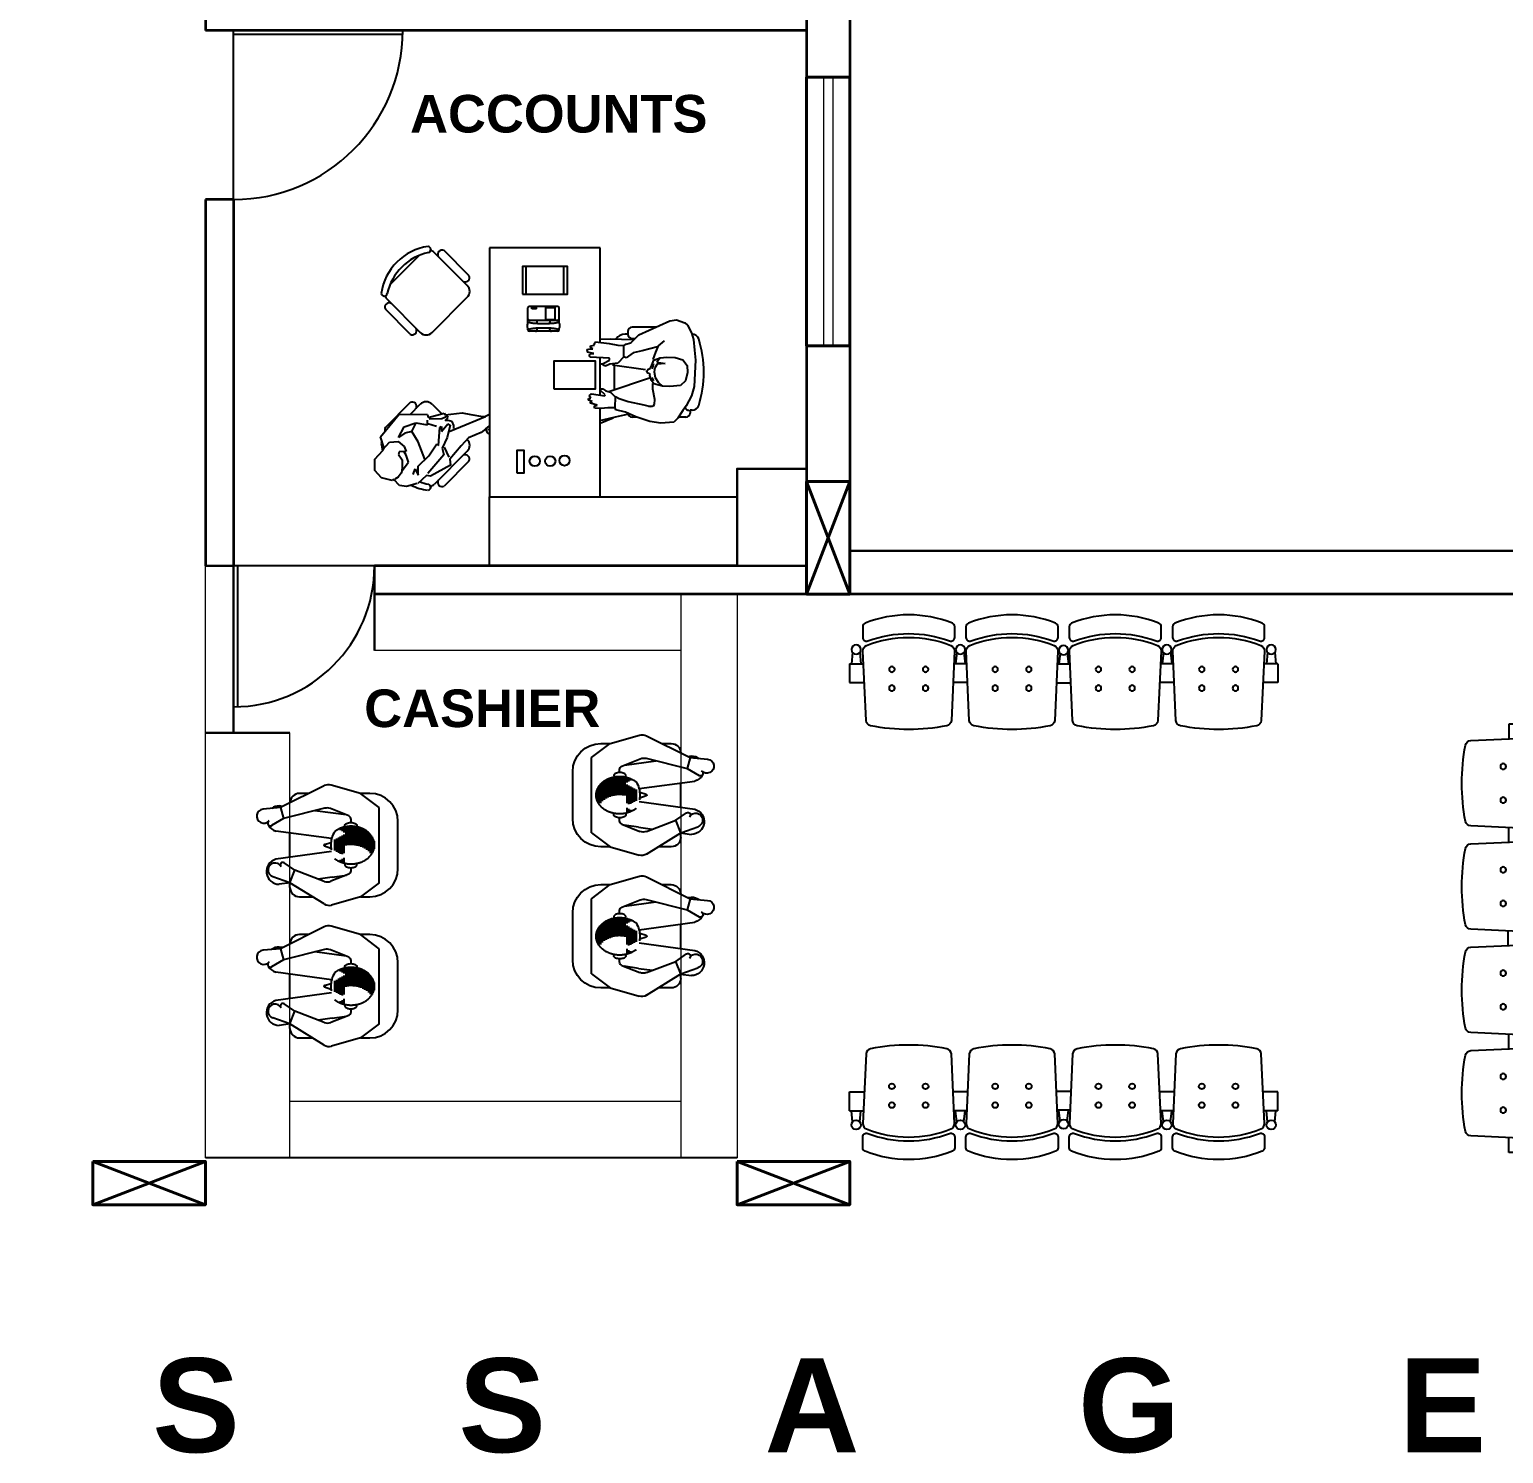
# Model space of a CAD drawing. Header units: inches. Extents: x -17070 to 527, y 504 to 2398.
# Drawn here: x -10625.73 to -10617.88, y 529.53 to 537.11 of the extents above; entities that cross this region are included whole.
import ezdxf

# ---------------------------------------------------------------- set-up
doc = ezdxf.new("R2010")
doc.units = ezdxf.units.IN
doc.linetypes.add('HIDDEN', pattern=[9.525, 6.35, -3.175])
for name, color, linetype in [('15', 7, 'HIDDEN'), ('DOOR', 5, 'Continuous'), ('elevation', 7, 'Continuous')]:
    doc.layers.add(name, color=color, linetype=linetype)
for name, color, linetype, lineweight in [('COL', 5, 'Continuous', 40), ('ELE-1', 105, 'Continuous', 40), ('furniture', 42, 'Continuous', 9), ('hatch', 155, 'Continuous', 5), ('section', 1, 'Continuous', 35), ('wall', 7, 'Continuous', 30), ('WIN', 4, 'Continuous', 20)]:
    doc.layers.add(name, color=color, linetype=linetype, lineweight=lineweight)
doc.styles.add('ROMANC', font='arialbd.ttf', dxfattribs={"height": 0.35})

# ---------------------------------------------------------------- blocks, each defined once
blk = doc.blocks.new('sedia-07')
for p, q in [((7.63, 11.71), (-7.25, 11.71)), ((-14.81, -6.17), (-14.81, 6.58)), ((-11.81, 8.71), (-11.81, -8.29)), ((12.19, -8.29), (12.19, 8.71)), ((15.19, -6.17), (15.19, 6.58)), ((-8.81, -11.29), (9.19, -11.29))]:
    blk.add_line(p, q)
for centre, radius, start, end in [((-10.93, 11.05), 1.1, 143.3099, 302.0274), ((0.19, -4.29), 20, 53.1301, 126.8699), ((0.19, -6.47), 19.64, 57.5758, 122.4242), ((11.31, 11.05), 1.1, 237.9726, 36.6901), ((-13.31, 6.15), 1.56, 16.2602, 163.7398), ((-8.81, 8.71), 3, 152.4156, 180), ((9.19, 8.71), 3, 0, 27.5844), ((13.69, 6.15), 1.56, 16.2602, 163.7398), ((-13.31, -5.73), 1.56, 196.2602, 343.7398), ((-8.81, -8.29), 3, 180, 270), ((9.19, -8.29), 3, 270, 0), ((13.69, -5.73), 1.56, 196.2602, 343.7398)]:
    blk.add_arc(centre, radius, start, end)
blk = doc.blocks.new('OPERA')
at = {"layer": '15', "color": 7, "linetype": 'Continuous'}
for p, q in [((-154.8, 316.3), (-387.4, 200)), ((37.6, 275), (-118.7, 319.7)), ((-237.4, 275), (-287.4, 275)), ((137.6, 200), (37.6, 275)), ((87.6, 275), (37.6, 275)), ((-387.4, 200), (-480.5, 191.3)), ((-375.1, 206.2), (-394.2, 208.8)), ((-387.4, 200), (-372.8, 141.4)), ((-153.1, 196.1), (-372.8, 141.4)), ((-37.9, 160.2), (-205.6, 183)), ((-25, 155), (-122.4, 194)), ((137.6, -200), (137.6, 200)), ((-372.8, 141.4), (-435, 104.2)), ((-12.4, 120.2), (-12.4, 136.5)), ((237.6, -125), (237.6, 125)), ((-115.9, 34.6), (-412.4, 75)), ((-337.4, -64.8), (-337.4, 64.8)), ((-115.9, -34.6), (-412.4, -75)), ((-311.9, -133.2), (-369.1, -94)), ((-337.4, -200), (-311.9, -133.2)), ((-155.7, -193), (-311.9, -133.2)), ((-25, -155), (-119.3, -192.7)), ((-12.4, -136.5), (-12.4, -122.4)), ((-337.4, -200), (-429.2, -168.1)), ((-336.1, -200.8), (-394.2, -208.8)), ((-336.1, -200.8), (-394.2, -208.8)), ((-156.3, -313.2), (-337.4, -200)), ((-337.4, -225), (-337.4, -200)), ((-113.7, -170.5), (-188, -180.6)), ((-113.7, -170.5), (-36.6, -159.7)), ((137.6, -200), (37.6, -275)), ((-287.4, -275), (-217.4, -275)), ((37.6, -275), (-116, -318.9)), ((37.6, -275), (87.6, -275))]:
    blk.add_line(p, q, dxfattribs=at)
at = {"layer": '15', "color": 7}
for p, q in [((-70, 88.9), (-70, 78.8)), ((-60, 92.6), (-60, 73.3)), ((-50, 95.4), (-50, 67.8)), ((-40, 97.5), (-40, -97.5)), ((-30, 99), (-30, -99)), ((-20, 99.8), (-20, -99.8)), ((-10, 100), (-10, -100)), ((0, 99.5), (0, -99.5)), ((10, 98.4), (10, -98.4)), ((20, 96.6), (20, -96.6)), ((30, 94.1), (30, -94.1)), ((40, 90.9), (40, -90.9)), ((50, 86.8), (50, -86.8)), ((60, 81.6), (60, -81.6)), ((-154.3, 3.7), (-119.6, 14.6)), ((-100, 29.5), (-100, -29.5)), ((-90, 35), (-90, -35)), ((-80, 40.4), (-80, -40.4)), ((-70, 45.9), (-70, -45.9)), ((-60, 51.4), (-60, -51.4)), ((-50, 56.9), (-50, -57.4)), ((70, 75.2), (70, -75.2)), ((80, 67.3), (80, -67.3)), ((90, 57.2), (90, -57.2)), ((100, 43.4), (100, -43.4)), ((110, 20.2), (110, -20.2)), ((-154.3, -3.7), (-119.3, -15.7)), ((-60, -73.3), (-60, -92.6)), ((-50, -67.4), (-50, -95.4)), ((-70, -78.8), (-70, -88.9))]:
    blk.add_line(p, q, dxfattribs=at)
blk.add_lwpolyline([(-100, -71.4, 0.086863), (-61.4, -92.1, 0.080167), (-12.4, -100, 0.080167), (36.6, -92.1, 0.088923), (76, -70.7, 0.104957), (103.5, -37.1, 0.120011), (112.6, 0, 0.120011), (103.5, 37.1, 0.104957), (76, 70.7, 0.088923), (36.6, 92.1, 0.080167), (-12.4, 100, 0.080167), (-61.4, 92.1, 0.086863), (-100, 71.4, 0.104957)], format="xyb", dxfattribs=at)
at = {"layer": '15', "color": 7, "linetype": 'Continuous'}
for points in [[(-41.1, 97.3, -0.45437), (-43.1, 109.8, -0.104203), (-35.8, 115.6, -0.064948), (-26.3, 118.9, -0.051099), (-13.6, 120.2, -0.051099), (-0.8, 118.9, -0.064948), (8.7, 115.6, -0.104203), (16, 109.8, -0.433673), (14.5, 97.7, -0.174705)], [(-41.1, -97.3, 0.45437), (-43.1, -109.8, 0.104203), (-35.8, -115.6, 0.064948), (-26.3, -118.9, 0.051099), (-13.6, -120.2, 0.051099), (-0.8, -118.9, 0.064948), (8.7, -115.6, 0.104203), (16, -109.8, 0.433673), (14.5, -97.7, 0.174705)]]:
    blk.add_lwpolyline(points, format="xyb", dxfattribs=at)
for centre, radius, start, end in [((-132.5, 271.6), 50, 74.0546, 116.56505), ((-287.4, 225), 50, 90, 180), ((87.6, 125), 150, 0, 90), ((-477, 153.9), 37.5, 95.3497, 319.86519), ((-395, 140.7), 68, 89.30545, 126.58211), ((-141, 147.6), 50, 68.19859, 103.97598), ((-395, 140.7), 68, 197.39745, 202.38408), ((-442.2, 116.3), 14.1, 114.26492, 300.94997), ((-395, 140.7), 68, 209.44035, 255.16422), ((-32.4, 136.5), 20, 360, 68.19859), ((-394.6, -140.7), 68.1, 105.22147, 270.30886), ((-416.9, -132.6), 37.5, 27.16621, 250.81308), ((-376.4, -104.7), 13, 55.57022, 226.31238), ((-32.4, -136.5), 20, 291.80141, 0), ((87.6, -125), 150, 270, 0), ((-287.4, -225), 50, 180, 270), ((-137.8, -146.3), 50, 249.0532, 291.80141), ((-129.8, -270.8), 50, 237.99462, 285.9454)]:
    blk.add_arc(centre, radius, start, end, dxfattribs=at)
at = {"layer": '15', "color": 7}
for centre, radius, start, end in [((-152.8, 0), 4.03, 111.55109, 248.44891), ((15, 0), 135.3, 148.17789, 211.82211)]:
    blk.add_arc(centre, radius, start, end, dxfattribs=at)
blk = doc.blocks.new('S4-PROTO')
for p, q in [((-2.264, 0.1588), (-2.2702, 0.1)), ((-2.226, 0.1588), (-2.2198, 0.1)), ((-1.709, 0.1588), (-1.7152, 0.1)), ((-1.671, 0.1588), (-1.6648, 0.1)), ((-0.609, 0.1588), (-0.6152, 0.1)), ((-0.571, 0.1588), (-0.5648, 0.1)), ((-0.054, 0.1588), (-0.0602, 0.1)), ((-0.016, 0.1588), (-0.0098, 0.1)), ((-2.28, 0.1), (-2.206, 0.1)), ((-2.28, 0.1), (-2.28, 0)), ((-1.724, 0.1), (-1.656, 0.1)), ((-1.174, 0.0966), (-1.106, 0.0966)), ((-1.159, 0.1554), (-1.1652, 0.0966)), ((-1.121, 0.1554), (-1.1148, 0.0966)), ((-0.624, 0.1), (-0.556, 0.1)), ((0, 0.1), (-0.074, 0.1)), ((0, 0.1), (0, 0)), ((-2.28, 0), (-2.2014, 0)), ((-1.7286, 0), (-1.6514, 0)), ((-0.6286, 0), (-0.5514, 0)), ((0, 0), (-0.0786, 0)), ((-1.1786, -0.0034), (-1.1014, -0.0034))]:
    blk.add_line(p, q)
for points in [[(-1.72, 0.2718), (-1.72, 0.2395, -0.522832), (-1.747, 0.2208, 0.18), (-2.183, 0.2208, -0.522832), (-2.21, 0.2395), (-2.21, 0.2966, -0.306573), (-2.1974, 0.3152, -0.192782), (-1.7326, 0.3152, -0.306573), (-1.72, 0.2966), (-1.72, 0.2537)], [(-1.17, 0.2718), (-1.17, 0.2395, -0.522832), (-1.197, 0.2208, 0.18), (-1.633, 0.2208, -0.522832), (-1.66, 0.2395), (-1.66, 0.2966, -0.306573), (-1.6474, 0.3152, -0.192782), (-1.1826, 0.3152, -0.306573), (-1.17, 0.2966), (-1.17, 0.2537)], [(-0.62, 0.2718), (-0.62, 0.2395, -0.522832), (-0.647, 0.2208, 0.18), (-1.083, 0.2208, -0.522832), (-1.11, 0.2395), (-1.11, 0.2966, -0.306573), (-1.0974, 0.3152, -0.192782), (-0.6326, 0.3152, -0.306573), (-0.62, 0.2966), (-0.62, 0.2537)], [(-0.07, 0.2718), (-0.07, 0.2395, -0.522832), (-0.097, 0.2208, 0.18), (-0.533, 0.2208, -0.522832), (-0.56, 0.2395), (-0.56, 0.2966, -0.306573), (-0.5474, 0.3152, -0.192782), (-0.0826, 0.3152, -0.306573), (-0.07, 0.2966), (-0.07, 0.2537)]]:
    blk.add_lwpolyline(points, format="xyb")
for points in [[(-2.1922, -0.2025, 0.346546), (-2.1679, -0.2306, 0.095695), (-1.7621, -0.2306, 0.346546), (-1.7378, -0.2025), (-1.721, 0.1673, 0.318973), (-1.7398, 0.1965, 0.193005), (-2.1902, 0.1965, 0.318973), (-2.209, 0.1673)], [(-1.6422, -0.2025, 0.346546), (-1.6179, -0.2306, 0.095695), (-1.2121, -0.2306, 0.346546), (-1.1878, -0.2025), (-1.171, 0.1673, 0.318973), (-1.1898, 0.1965, 0.193005), (-1.6402, 0.1965, 0.318973), (-1.659, 0.1673)], [(-1.0922, -0.2025, 0.346546), (-1.0679, -0.2306, 0.095695), (-0.6621, -0.2306, 0.346546), (-0.6378, -0.2025), (-0.621, 0.1673, 0.318973), (-0.6398, 0.1965, 0.193005), (-1.0902, 0.1965, 0.318973), (-1.109, 0.1673)], [(-0.5422, -0.2025, 0.346546), (-0.5179, -0.2306, 0.095695), (-0.1121, -0.2306, 0.346546), (-0.0878, -0.2025), (-0.071, 0.1673, 0.318973), (-0.0898, 0.1965, 0.193005), (-0.5402, 0.1965, 0.318973), (-0.559, 0.1673)]]:
    blk.add_lwpolyline(points, format="xyb", close=True)
for centre, radius in [((-2.245, 0.175), 0.025), ((-1.69, 0.175), 0.025), ((-1.14, 0.1716), 0.025), ((-0.59, 0.175), 0.025), ((-0.035, 0.175), 0.025), ((-2.0546, 0.07), 0.015), ((-1.8754, 0.07), 0.015), ((-1.5046, 0.07), 0.015), ((-1.3254, 0.07), 0.015), ((-0.9546, 0.07), 0.015), ((-0.7754, 0.07), 0.015), ((-0.4046, 0.07), 0.015), ((-0.2254, 0.07), 0.015), ((-2.0546, -0.03), 0.015), ((-1.8754, -0.03), 0.015), ((-1.5046, -0.03), 0.015), ((-1.3254, -0.03), 0.015), ((-0.9546, -0.03), 0.015), ((-0.7754, -0.03), 0.015), ((-0.4046, -0.03), 0.015), ((-0.2254, -0.03), 0.015)]:
    blk.add_circle(centre, radius)

msp = doc.modelspace()

# ---------------------------------------------------------------- linework, layer by layer
for p, q in [((-10622.68672, 535.95134), (-10623.27572, 535.95134)), ((-10623.27572, 535.95134), (-10623.27572, 534.62609)), ((-10622.68672, 535.4482), (-10622.68672, 535.95134)), ((-10623.07153, 535.55145), (-10623.07153, 535.63111)), ((-10622.91416, 535.63939), (-10623.06325, 535.63939)), ((-10623.05082, 535.62572), (-10623.05082, 535.634)), ((-10623.02597, 535.634), (-10623.05082, 535.634)), ((-10623.02597, 535.62572), (-10623.05082, 535.62572)), ((-10623.02597, 535.62572), (-10623.02597, 535.634)), ((-10622.97628, 535.57023), (-10622.97628, 535.634)), ((-10622.97628, 535.634), (-10622.92658, 535.634)), ((-10622.92658, 535.57023), (-10622.92658, 535.634)), ((-10622.90587, 535.55145), (-10622.90587, 535.63111)), ((-10622.91416, 535.56484), (-10623.06325, 535.56484)), ((-10623.02183, 535.54881), (-10623.02183, 535.5549)), ((-10622.97628, 535.57023), (-10622.92658, 535.57023)), ((-10622.95557, 535.54881), (-10622.95557, 535.5549)), ((-10622.4804, 535.48802), (-10622.31548, 535.56164)), ((-10622.31548, 535.56164), (-10622.2804, 535.5669)), ((-10622.2804, 535.5669), (-10622.23701, 535.55237)), ((-10622.23701, 535.55237), (-10622.22216, 535.53998)), ((-10622.22216, 535.53998), (-10622.20113, 535.49907)), ((-10623.07153, 535.51515), (-10623.07153, 535.51935)), ((-10622.91416, 535.50686), (-10623.06325, 535.50686)), ((-10623.02183, 535.5168), (-10623.02183, 535.52289)), ((-10622.95557, 535.5168), (-10622.95557, 535.52289)), ((-10622.90587, 535.51515), (-10622.90587, 535.51948)), ((-10622.68672, 535.46401), (-10622.63128, 535.46698)), ((-10622.63128, 535.46698), (-10622.51549, 535.46348)), ((-10622.53947, 535.49118), (-10622.5542, 535.49118)), ((-10622.53947, 535.50591), (-10622.53947, 535.49118)), ((-10622.52426, 535.44595), (-10622.4804, 535.48802)), ((-10622.39085, 535.52799), (-10622.51738, 535.52799)), ((-10622.51738, 535.46909), (-10622.50013, 535.46909)), ((-10622.20113, 535.49907), (-10622.18917, 535.46348)), ((-10622.19747, 535.49118), (-10622.19848, 535.49118)), ((-10622.18917, 535.46348), (-10622.18432, 535.40563)), ((-10622.75584, 535.40914), (-10622.74707, 535.41089)), ((-10622.75409, 535.39511), (-10622.75584, 535.40914)), ((-10622.72075, 535.3881), (-10622.75409, 535.39511)), ((-10622.74707, 535.41089), (-10622.72602, 535.41264)), ((-10622.74356, 535.37758), (-10622.74181, 535.38635)), ((-10622.74181, 535.38635), (-10622.72075, 535.3881)), ((-10622.7383, 535.42842), (-10622.71725, 535.43192)), ((-10622.7383, 535.41965), (-10622.7383, 535.42842)), ((-10622.72602, 535.41264), (-10622.7383, 535.41965)), ((-10622.719, 535.44069), (-10622.71198, 535.45121)), ((-10622.71725, 535.43192), (-10622.719, 535.44069)), ((-10622.71198, 535.45121), (-10622.6383, 535.44244)), ((-10622.6383, 535.44244), (-10622.59268, 535.43368)), ((-10622.59268, 535.43368), (-10622.55824, 535.43128)), ((-10622.5611, 535.42842), (-10622.55058, 535.43893)), ((-10622.5611, 535.37057), (-10622.5611, 535.42842)), ((-10622.55058, 535.43893), (-10622.52426, 535.44595)), ((-10622.51198, 535.39161), (-10622.54882, 535.36531)), ((-10622.46286, 535.40212), (-10622.51198, 535.39161)), ((-10622.38215, 535.42316), (-10622.46286, 535.40212)), ((-10622.40496, 535.35655), (-10622.39092, 535.39511)), ((-10622.39092, 535.39511), (-10622.37689, 535.42842)), ((-10622.37689, 535.42842), (-10622.34356, 535.45646)), ((-10622.34356, 535.45646), (-10622.34356, 535.45646)), ((-10622.34356, 535.45646), (-10622.34356, 535.45646)), ((-10622.34356, 535.45646), (-10622.34356, 535.45646)), ((-10622.18432, 535.40563), (-10622.18004, 535.35304)), ((-10622.74005, 535.36882), (-10622.74356, 535.37758)), ((-10622.63654, 535.36356), (-10622.74005, 535.36882)), ((-10622.68672, 535.1673), (-10622.68672, 535.36611)), ((-10622.67339, 535.33201), (-10622.68672, 535.33242)), ((-10622.67163, 535.33551), (-10622.63654, 535.35304)), ((-10622.67163, 535.32675), (-10622.67163, 535.33551)), ((-10622.65935, 535.32149), (-10622.67163, 535.32675)), ((-10622.63479, 535.33201), (-10622.65935, 535.32149)), ((-10622.63654, 535.35304), (-10622.63654, 535.36356)), ((-10622.59268, 535.33727), (-10622.63479, 535.33201)), ((-10622.44531, 535.30221), (-10622.62075, 535.32675)), ((-10622.6131, 535.32568), (-10622.6131, 535.19374)), ((-10622.5611, 535.37057), (-10622.59268, 535.33727)), ((-10622.54882, 535.36531), (-10622.5611, 535.37057)), ((-10622.43829, 535.2952), (-10622.43128, 535.30571)), ((-10622.43128, 535.30571), (-10622.42075, 535.30922)), ((-10622.42075, 535.30922), (-10622.41198, 535.32675)), ((-10622.41198, 535.32675), (-10622.40145, 535.35304)), ((-10622.40255, 535.33297), (-10622.40975, 535.30564)), ((-10622.40145, 535.35304), (-10622.36749, 535.36603)), ((-10622.39553, 535.31265), (-10622.39913, 535.29107)), ((-10622.38386, 535.33234), (-10622.39553, 535.31265)), ((-10622.36749, 535.36603), (-10622.38473, 535.34143)), ((-10622.38473, 535.34143), (-10622.34014, 535.33527)), ((-10622.34014, 535.33527), (-10622.38386, 535.33234)), ((-10622.36749, 535.36603), (-10622.33127, 535.36882)), ((-10622.33127, 535.36882), (-10622.28741, 535.36707)), ((-10622.28741, 535.36707), (-10622.24706, 535.35479)), ((-10622.24706, 535.35479), (-10622.22425, 535.325)), ((-10622.22425, 535.325), (-10622.2225, 535.28818)), ((-10622.18004, 535.35304), (-10622.18608, 535.21281)), ((-10622.42426, 535.25663), (-10622.64005, 535.18476)), ((-10622.43654, 535.28468), (-10622.43829, 535.2952)), ((-10622.42075, 535.27767), (-10622.43654, 535.28468)), ((-10622.4225, 535.27065), (-10622.42075, 535.27767)), ((-10622.41373, 535.24436), (-10622.4225, 535.27065)), ((-10622.40145, 535.22683), (-10622.41373, 535.24436)), ((-10622.41119, 535.26103), (-10622.40255, 535.24377)), ((-10622.40671, 535.19879), (-10622.40671, 535.22858)), ((-10622.35506, 535.21536), (-10622.40145, 535.22683)), ((-10622.39913, 535.29107), (-10622.39373, 535.26049)), ((-10622.39373, 535.26049), (-10622.37753, 535.23532)), ((-10622.37753, 535.23532), (-10622.35506, 535.21536)), ((-10622.23303, 535.24261), (-10622.25934, 535.21807)), ((-10622.2225, 535.28818), (-10622.23303, 535.24261)), ((-10622.74883, 535.1497), (-10622.73654, 535.15146)), ((-10622.74883, 535.14094), (-10622.74883, 535.1497)), ((-10622.74532, 535.16373), (-10622.73304, 535.17424)), ((-10622.73654, 535.15146), (-10622.74532, 535.16373)), ((-10622.73304, 535.17424), (-10622.66286, 535.16373)), ((-10622.68742, 535.19353), (-10622.68391, 535.20054)), ((-10622.6611, 535.16899), (-10622.68742, 535.19353)), ((-10622.68391, 535.20054), (-10622.67339, 535.20054)), ((-10622.67339, 535.20054), (-10622.6576, 535.19002)), ((-10622.66286, 535.16373), (-10622.6611, 535.16899)), ((-10622.6576, 535.19002), (-10622.63128, 535.18301)), ((-10622.63128, 535.18301), (-10622.6051, 535.1553)), ((-10622.60672, 535.09887), (-10622.60496, 535.16022)), ((-10622.60496, 535.16022), (-10622.58566, 535.1497)), ((-10622.58566, 535.1497), (-10622.5383, 535.13217)), ((-10622.39619, 535.14444), (-10622.40671, 535.19879)), ((-10622.39794, 535.11815), (-10622.39619, 535.14444)), ((-10622.31548, 535.21281), (-10622.35506, 535.21536)), ((-10622.25934, 535.21807), (-10622.31548, 535.21281)), ((-10622.20096, 535.16373), (-10622.22952, 535.10939)), ((-10622.18608, 535.21281), (-10622.20096, 535.16373)), ((-10623.69785, 535.12765), (-10623.8306, 534.99489)), ((-10623.69858, 535.06444), (-10623.64448, 535.11854)), ((-10623.60229, 535.04737), (-10623.51752, 535.07025)), ((-10623.58201, 535.11854), (-10623.53028, 535.06681)), ((-10623.51752, 535.07025), (-10623.51216, 535.06147)), ((-10623.51216, 535.06147), (-10623.4213, 535.07241)), ((-10623.4213, 535.07241), (-10623.37575, 535.06289)), ((-10623.29707, 535.05433), (-10623.27572, 535.06636)), ((-10622.72953, 535.13217), (-10622.74883, 535.14094)), ((-10622.74005, 535.12867), (-10622.72953, 535.13217)), ((-10622.7383, 535.12341), (-10622.74005, 535.12867)), ((-10622.70321, 535.11289), (-10622.7383, 535.12341)), ((-10622.719, 535.10763), (-10622.70321, 535.11289)), ((-10622.71549, 535.09712), (-10622.719, 535.10763)), ((-10622.68216, 535.09536), (-10622.71549, 535.09712)), ((-10622.68672, 534.62609), (-10622.68672, 535.0956)), ((-10622.64531, 535.09887), (-10622.68216, 535.09536)), ((-10622.60671, 535.09928), (-10622.64531, 535.09887)), ((-10622.60321, 535.08835), (-10622.60672, 535.09887)), ((-10622.55233, 535.07608), (-10622.60321, 535.08835)), ((-10622.49794, 535.05154), (-10622.55233, 535.07608)), ((-10622.5383, 535.13217), (-10622.45408, 535.11465)), ((-10622.45408, 535.11465), (-10622.419, 535.10588)), ((-10622.42882, 535.10833), (-10622.40794, 535.10833)), ((-10622.419, 535.10588), (-10622.40321, 535.10939)), ((-10622.40321, 535.10939), (-10622.39794, 535.11815)), ((-10622.24748, 535.08485), (-10622.27338, 535.04453)), ((-10622.22952, 535.10939), (-10622.24748, 535.08485)), ((-10622.20816, 535.08625), (-10622.20816, 535.07152)), ((-10622.19747, 535.08625), (-10622.20816, 535.08625)), ((-10623.85564, 534.94556), (-10623.75649, 535.06521)), ((-10623.76112, 534.94065), (-10623.73091, 534.99768)), ((-10623.75649, 535.06521), (-10623.60595, 535.06321)), ((-10623.73091, 534.99768), (-10623.66904, 535.01862)), ((-10623.68877, 534.97402), (-10623.66831, 535.01546)), ((-10623.66904, 535.01862), (-10623.60692, 535.00959)), ((-10623.60692, 535.00959), (-10623.6057, 535.03323)), ((-10623.60595, 535.06321), (-10623.60229, 535.04737)), ((-10623.60522, 535.01665), (-10623.5582, 535.00079)), ((-10623.53068, 535.04052), (-10623.59693, 535.03859)), ((-10623.54822, 534.89963), (-10623.54018, 534.99494)), ((-10623.54018, 534.99494), (-10623.53141, 535.0003)), ((-10623.53189, 534.97349), (-10623.49803, 535.01467)), ((-10623.53141, 535.0003), (-10623.53189, 534.97349)), ((-10623.4973, 535.05489), (-10623.53068, 535.04052)), ((-10623.51192, 535.03149), (-10623.49584, 535.04855)), ((-10623.49535, 535.03197), (-10623.51192, 535.03149)), ((-10623.48634, 535.00735), (-10623.50096, 534.94057)), ((-10623.49803, 535.01467), (-10623.48634, 535.00735)), ((-10623.49584, 535.04855), (-10623.4973, 535.05489)), ((-10623.47416, 535.02685), (-10623.49535, 535.03197)), ((-10623.4917, 534.97274), (-10623.40035, 535.01049)), ((-10623.46588, 535.0054), (-10623.47416, 535.02685)), ((-10623.46539, 534.98882), (-10623.46588, 535.0054)), ((-10623.40035, 535.01049), (-10623.29688, 535.05365)), ((-10623.37575, 535.06289), (-10623.31363, 535.05385)), ((-10623.29512, 534.98803), (-10623.3207, 534.96879)), ((-10623.31363, 535.05385), (-10623.29707, 535.05433)), ((-10623.29512, 534.98803), (-10623.27572, 535.00289)), ((-10623.28684, 534.96658), (-10623.29512, 534.98803)), ((-10622.61724, 535.04453), (-10622.68672, 535.01602)), ((-10622.68672, 535.0341), (-10622.67339, 535.03576)), ((-10622.67339, 535.03576), (-10622.60496, 535.05154)), ((-10622.60496, 535.05154), (-10622.5418, 535.06556)), ((-10622.49147, 535.04943), (-10622.51738, 535.04943)), ((-10622.4225, 535.027), (-10622.49794, 535.05154)), ((-10622.36461, 535.01823), (-10622.4225, 535.027)), ((-10622.29443, 535.02349), (-10622.36461, 535.01823)), ((-10622.27338, 535.04453), (-10622.29443, 535.02349)), ((-10622.23025, 535.04943), (-10622.27023, 535.04943)), ((-10623.83932, 534.88925), (-10623.85564, 534.94556)), ((-10623.84346, 534.87828), (-10623.80887, 534.9163)), ((-10623.80887, 534.9163), (-10623.76307, 534.92018)), ((-10623.76307, 534.92018), (-10623.73043, 534.89433)), ((-10623.72677, 534.96526), (-10623.76112, 534.94065)), ((-10623.68877, 534.97402), (-10623.72677, 534.96526)), ((-10623.65589, 534.91819), (-10623.68877, 534.97402)), ((-10623.6213, 534.82605), (-10623.65589, 534.91819)), ((-10623.50096, 534.94057), (-10623.528, 534.88427)), ((-10623.38744, 534.94004), (-10623.42764, 534.8974)), ((-10623.39524, 534.93177), (-10623.39459, 534.93112)), ((-10623.3207, 534.96879), (-10623.38744, 534.94004)), ((-10623.27572, 534.95881), (-10623.28684, 534.96658)), ((-10623.28416, 534.98389), (-10623.27572, 534.98583)), ((-10623.88724, 534.8254), (-10623.84461, 534.87194)), ((-10623.842, 534.87194), (-10623.83932, 534.88925)), ((-10623.75698, 534.86485), (-10623.76039, 534.85071)), ((-10623.76039, 534.85071), (-10623.74042, 534.82194)), ((-10623.72068, 534.86654), (-10623.75698, 534.86485)), ((-10623.73043, 534.89433), (-10623.72068, 534.86654)), ((-10623.71947, 534.8468), (-10623.73018, 534.86435)), ((-10623.70753, 534.8095), (-10623.71947, 534.8468)), ((-10623.65589, 534.78803), (-10623.59889, 534.84456)), ((-10623.51996, 534.84941), (-10623.60376, 534.74999)), ((-10623.59889, 534.84456), (-10623.55674, 534.90768)), ((-10623.39459, 534.86865), (-10623.5716, 534.69164)), ((-10623.55674, 534.90768), (-10623.54822, 534.89963)), ((-10623.528, 534.88427), (-10623.51996, 534.84941)), ((-10623.49024, 534.83624), (-10623.51606, 534.89036)), ((-10623.42764, 534.8974), (-10623.48805, 534.82673)), ((-10623.88676, 534.76544), (-10623.88724, 534.8254)), ((-10623.85119, 534.72691), (-10623.88676, 534.76544)), ((-10623.74115, 534.78172), (-10623.74407, 534.75101)), ((-10623.74042, 534.82194), (-10623.74115, 534.78172)), ((-10623.74066, 534.76515), (-10623.70753, 534.8095)), ((-10623.68269, 534.74514), (-10623.6727, 534.77414)), ((-10623.6727, 534.77414), (-10623.65516, 534.74148)), ((-10623.65516, 534.74148), (-10623.65589, 534.78803)), ((-10623.48391, 534.79431), (-10623.59061, 534.73634)), ((-10623.38548, 534.81528), (-10623.51824, 534.68253)), ((-10623.48805, 534.82673), (-10623.48391, 534.79431)), ((-10623.79468, 534.71325), (-10623.85119, 534.72691)), ((-10623.78591, 534.7186), (-10623.79468, 534.71325)), ((-10623.75497, 534.68569), (-10623.78591, 534.7186)), ((-10623.76204, 534.73078), (-10623.77958, 534.72007)), ((-10623.74669, 534.75101), (-10623.76204, 534.73078)), ((-10623.71722, 534.68104), (-10623.75497, 534.68569)), ((-10623.66094, 534.69736), (-10623.71722, 534.68104)), ((-10623.61107, 534.73829), (-10623.65833, 534.69736)), ((-10623.59061, 534.73634), (-10623.61107, 534.73829)), ((-10623.27572, 534.25797), (-10623.27572, 534.62609)), ((-10623.27572, 534.62609), (-10622.68672, 534.62609)), ((-10623.07006, 534.62609), (-10621.95833, 534.62609)), ((-10621.58833, 534.25797), (-10621.58833, 534.62609))]:
    msp.add_line(p, q)
for points in [[(-10623.10053, 535.70415), (-10622.87966, 535.70415), (-10622.87966, 535.8514), (-10623.10053, 535.8514)], [(-10623.08237, 535.70415), (-10622.86149, 535.70415), (-10622.86149, 535.8514), (-10623.08237, 535.8514)], [(-10622.93297, 535.20092), (-10622.71209, 535.20092), (-10622.71209, 535.34817), (-10622.93297, 535.34817)], [(-10623.13068, 534.7534), (-10623.09244, 534.7534), (-10623.09244, 534.87229), (-10623.13068, 534.87229)]]:
    msp.add_lwpolyline(points, close=True)
for centre in [(-10623.0353, 534.81559), (-10622.95248, 534.81559), (-10622.87705, 534.81855)]:
    msp.add_circle(centre, 0.02718)
for centre, radius, start, end in [((-10623.06325, 535.63111), 0.00828, 90, 180), ((-10622.91416, 535.63111), 0.00828, 0, 90), ((-10623.02402, 535.53585), 0.05165, 168.704224, 180), ((-10623.06492, 535.54402), 0.00994, 76.638275, 168.704224), ((-10623.06325, 535.57313), 0.00828, 180, 270), ((-10623.02845, 535.69756), 0.14786, 256.103161, 263.832467), ((-10623.0757, 535.54483), 0.01526, 36.272757, 36.404206), ((-10623.0048, 535.91649), 0.36808, 263.832467, 267.437122), ((-10623.03177, 535.5549), 0.00994, 0, 90), ((-10622.9887, 536.27607), 0.72801, 267.437122, 270), ((-10622.9887, 536.27607), 0.72801, 270, 272.562878), ((-10622.97261, 535.91649), 0.36808, 272.562878, 276.167533), ((-10622.94563, 535.5549), 0.00994, 90, 180), ((-10622.94895, 535.69756), 0.14786, 276.167533, 283.361725), ((-10622.91248, 535.54402), 0.00994, 1.570333, 103.361725), ((-10622.91416, 535.57313), 0.00828, 270, 0), ((-10622.95339, 535.53585), 0.05165, 0, 9.407612), ((-10623.02402, 535.53585), 0.05165, 180, 193.91747), ((-10623.06618, 535.52567), 0.00828, 193.575474, 289.751059), ((-10623.06325, 535.51515), 0.00828, 180, 270), ((-10623.02845, 535.37415), 0.14786, 96.167533, 103.896839), ((-10623.0048, 535.15521), 0.36808, 92.562878, 96.167533), ((-10623.03177, 535.5168), 0.00994, 270, 0), ((-10622.9887, 534.79564), 0.72801, 90, 92.562878), ((-10622.9887, 534.79564), 0.72801, 87.437122, 90), ((-10622.97261, 535.15521), 0.36808, 83.832467, 87.437122), ((-10622.94563, 535.5168), 0.00994, 180, 270), ((-10622.94895, 535.37415), 0.14786, 76.103161, 83.832467), ((-10622.91416, 535.51515), 0.00828, 270, 0), ((-10622.91134, 535.5257), 0.00828, 255.349772, 350.464822), ((-10622.93184, 535.53228), 0.02981, 342.197585, 350.592388), ((-10622.95339, 535.53585), 0.05165, 350.592388, 0), ((-10622.5542, 535.43228), 0.0589, 90, 144.950193), ((-10622.51738, 535.50591), 0.02209, 90, 180), ((-10622.51738, 535.49118), 0.02209, 180, 270), ((-10622.19747, 535.45437), 0.03681, 17.920213, 90), ((-10622.70973, 535.28871), 0.57519, 342.079787, 17.920213), ((-10623.68678, 535.10747), 0.02301, 331.260205, 118.739795), ((-10623.61325, 535.0873), 0.04417, 45, 135), ((-10622.51738, 535.07152), 0.02209, 180, 270), ((-10622.21396, 535.10833), 0.02209, 197.176453, 270), ((-10622.23025, 535.07152), 0.02209, 270, 0), ((-10622.19747, 535.12306), 0.03681, 270, 342.079787), ((-10623.81043, 534.98383), 0.02301, 151.260205, 203.502432), ((-10623.83675, 534.90796), 0.01615, 134.543941, 171.690065), ((-10623.56119, 534.95194), 0.2945, 188.130102, 196.20281), ((-10623.42583, 534.89988), 0.04417, 315, 45), ((-10623.40566, 534.82635), 0.02301, 331.260205, 118.739795), ((-10623.5638, 534.95194), 0.2945, 243.766091, 261.869898), ((-10623.53853, 534.9746), 0.2892, 247.861389, 257.424247), ((-10623.60517, 534.67639), 0.01615, 278.309935, 77.027413), ((-10623.60284, 534.72288), 0.04417, 287.415559, 315), ((-10623.5293, 534.7027), 0.02301, 151.260205, 298.739795)]:
    msp.add_arc(centre, radius, start, end)
at = {"layer": 'COL', "ltscale": 0.0005}
for p, q in [((-10621.35833, 534.10797), (-10621.58833, 534.70797)), ((-10621.58833, 534.10797), (-10621.35833, 534.70797)), ((-10625.38833, 530.85797), (-10624.78833, 531.08797)), ((-10625.38833, 531.08797), (-10624.78833, 530.85797)), ((-10621.95833, 530.85797), (-10621.35833, 531.08797)), ((-10621.95833, 531.08797), (-10621.35833, 530.85797)), ((-10621.95833, 530.85797), (-10621.35833, 531.08797)), ((-10621.95833, 531.08797), (-10621.35833, 530.85797))]:
    msp.add_line(p, q, dxfattribs=at)
for points in [[(-10621.58833, 534.10797), (-10621.35833, 534.10797), (-10621.35833, 534.70797), (-10621.58833, 534.70797)], [(-10625.38833, 531.08797), (-10625.38833, 530.85797), (-10624.78833, 530.85797), (-10624.78833, 531.08797)], [(-10621.95833, 531.08797), (-10621.95833, 530.85797), (-10621.35833, 530.85797), (-10621.35833, 531.08797)], [(-10621.95833, 531.08797), (-10621.95833, 530.85797), (-10621.35833, 530.85797), (-10621.35833, 531.08797)]]:
    msp.add_lwpolyline(points, close=True, dxfattribs=at)
at = {"layer": 'DOOR', "ltscale": 0.0005}
for p, q in [((-10624.63833, 536.20797), (-10624.63833, 537.10797)), ((-10624.63833, 537.10797), (-10623.73833, 537.10797)), ((-10624.63833, 537.08797), (-10623.73833, 537.08797)), ((-10623.88833, 534.25797), (-10624.63833, 534.25797)), ((-10624.63833, 534.25797), (-10624.63833, 533.50797)), ((-10624.61833, 534.25797), (-10624.61833, 533.50797))]:
    msp.add_line(p, q, dxfattribs=at)
for centre, radius in [((-10624.63833, 537.10797), 0.9), ((-10624.63833, 534.25797), 0.75)]:
    msp.add_arc(centre, radius, 270, 0, dxfattribs=at)
at = {"layer": 'ELE-1', "ltscale": 0.0005}
for p, q in [((-10621.58833, 536.86), (-10621.58833, 535.43)), ((-10621.58833, 536.86), (-10621.35833, 536.86)), ((-10621.35833, 536.86), (-10621.35833, 535.43)), ((-10621.58833, 535.43), (-10621.35833, 535.43))]:
    msp.add_line(p, q, dxfattribs=at)
at = {"layer": 'elevation', "ltscale": 0.0005}
msp.add_line((-10621.95833, 531.10797), (-10624.78833, 531.10797), dxfattribs=at)
at = {"layer": 'furniture', "color": 0, "lineweight": 18}
for p, q in [((-10624.78833, 531.10797), (-10624.78833, 534.25797)), ((-10621.95833, 534.10797), (-10623.88833, 534.10797)), ((-10622.25833, 534.10797), (-10622.25833, 531.10797)), ((-10621.95833, 534.10797), (-10621.95833, 531.10797)), ((-10622.25833, 533.80797), (-10623.88833, 533.80797)), ((-10624.33833, 531.10797), (-10624.33833, 533.36861)), ((-10622.25833, 531.40797), (-10624.33833, 531.40797))]:
    msp.add_line(p, q, dxfattribs=at)
at = {"layer": 'hatch', "ltscale": 0.0005}
msp.add_line((-10621.95831, 530.86244), (-10621.95833, 530.85797), dxfattribs=at)
at = {"layer": 'section', "ltscale": 0.0005}
for p, q in [((-10621.35833, 541.80297), (-10621.35833, 534.70797)), ((-10621.58833, 540.69124), (-10621.58833, 534.70797)), ((-10624.78833, 537.25797), (-10624.78833, 537.10797)), ((-10621.58833, 537.10797), (-10624.78833, 537.10797)), ((-10624.63833, 536.20797), (-10624.78833, 536.20797)), ((-10624.78833, 536.20797), (-10624.78833, 534.25797)), ((-10624.63833, 536.20797), (-10624.63833, 534.25797)), ((-10621.95833, 534.25797), (-10623.88833, 534.25797)), ((-10621.95833, 534.10797), (-10623.88833, 534.10797)), ((-10621.58833, 534.10797), (-10621.95833, 534.10797)), ((-10621.58833, 534.10797), (-10621.35833, 534.10797)), ((-10621.35833, 534.10797), (-10621.58833, 534.10797)), ((-10621.35833, 534.10797), (-10621.58833, 534.10797)), ((-10617.15833, 534.10797), (-10621.35833, 534.10797)), ((-10625.38833, 531.08797), (-10625.38833, 530.85797)), ((-10625.38833, 530.85797), (-10625.38833, 531.08797)), ((-10625.38833, 530.85797), (-10625.38833, 531.08797)), ((-10621.95833, 531.08797), (-10621.95833, 530.85797)), ((-10621.95833, 530.85797), (-10621.95833, 531.08797)), ((-10621.95833, 530.85797), (-10621.95833, 531.08797)), ((-10624.85833, 530.85797), (-10625.08833, 530.85797)), ((-10621.42833, 530.85797), (-10621.65833, 530.85797)), ((-10621.35833, 530.85797), (-10621.58833, 530.85797)), ((-10621.35833, 530.85797), (-10621.58833, 530.85797))]:
    msp.add_line(p, q, dxfattribs=at)
at = {"layer": 'section', "lineweight": 30, "ltscale": 0.0005}
msp.add_line((-10617.38833, 534.33797), (-10621.35833, 534.33797), dxfattribs=at)
at = {"layer": 'wall', "ltscale": 0.0005}
for p, q in [((-10624.63833, 534.25797), (-10624.78833, 534.25797)), ((-10624.63833, 534.25797), (-10624.63833, 533.36861)), ((-10623.88833, 534.25797), (-10623.88833, 534.10797)), ((-10623.88833, 534.10797), (-10623.88833, 533.80797)), ((-10624.33833, 533.36861), (-10624.78833, 533.36861))]:
    msp.add_line(p, q, dxfattribs=at)
msp.add_lwpolyline([(-10621.58833, 534.25797), (-10621.95833, 534.25797), (-10621.95833, 534.77482), (-10621.58833, 534.77482)], close=True, dxfattribs=at)
at = {"layer": 'WIN', "ltscale": 0.0005}
for p, q in [((-10621.49833, 536.86), (-10621.49833, 535.43)), ((-10621.44833, 536.86), (-10621.44833, 535.43))]:
    msp.add_line(p, q, dxfattribs=at)

# ---------------------------------------------------------------- block references
at = {"xscale": 0.01472491269306349, "yscale": 0.01472491269123566, "zscale": 0.01472491269105147, "rotation": 45.00000001000956}
msp.add_blockref('sedia-07', (-10623.60787, 535.70936), dxfattribs=at)
at = {"xscale": -1}
msp.add_blockref('S4-PROTO', (-10621.35935, 533.63746), dxfattribs=at)
at = {"xscale": -1, "rotation": 270}
msp.add_blockref('S4-PROTO', (-10617.84921, 533.41597), dxfattribs=at)
at = {"rotation": 180}
msp.add_blockref('S4-PROTO', (-10621.35935, 531.45781), dxfattribs=at)
at = {"layer": 'furniture', "color": 0, "lineweight": 18, "yscale": 0.001000000000203727, "zscale": 0.001000000000000001}
for p, xscale in [((-10622.59576, 533.03775), -0.001000000000203727), ((-10624.00091, 532.77195), 0.001000000000203727), ((-10622.59576, 532.28646), -0.001000000000203727), ((-10624.00091, 532.02066), 0.001000000000203727)]:
    msp.add_blockref('OPERA', p, dxfattribs=dict(at, xscale=xscale))

# ---------------------------------------------------------------- texts
at = {"layer": 'elevation', "ltscale": 0.0005, "width": 335.6252416, "attachment_point": 1, "style": 'ROMANC'}
for s, insert, char_height in [('ACCOUNTS ', (-10623.69881, 536.76461), 0.2), ('CASHIER', (-10623.94297, 533.59998), 0.2), ('{\\fArial|b1|i0|c161|p34;P}      {\\fArial|b1|i0|c161|p34;A}       {\\fArial|b1|i0|c161|p34;S}      {\\fArial|b1|i0|c161|p34;S}      {\\fArial|b1|i0|c161|p34;A}      {\\fArial|b1|i0|c161|p34;G}      {\\fArial|b1|i0|c161|p34;E}', (-10628.5642, 530.04078), 0.5)]:
    msp.add_mtext(s, dxfattribs=dict(at, insert=insert, char_height=char_height))

doc.saveas('drawing.dxf')
